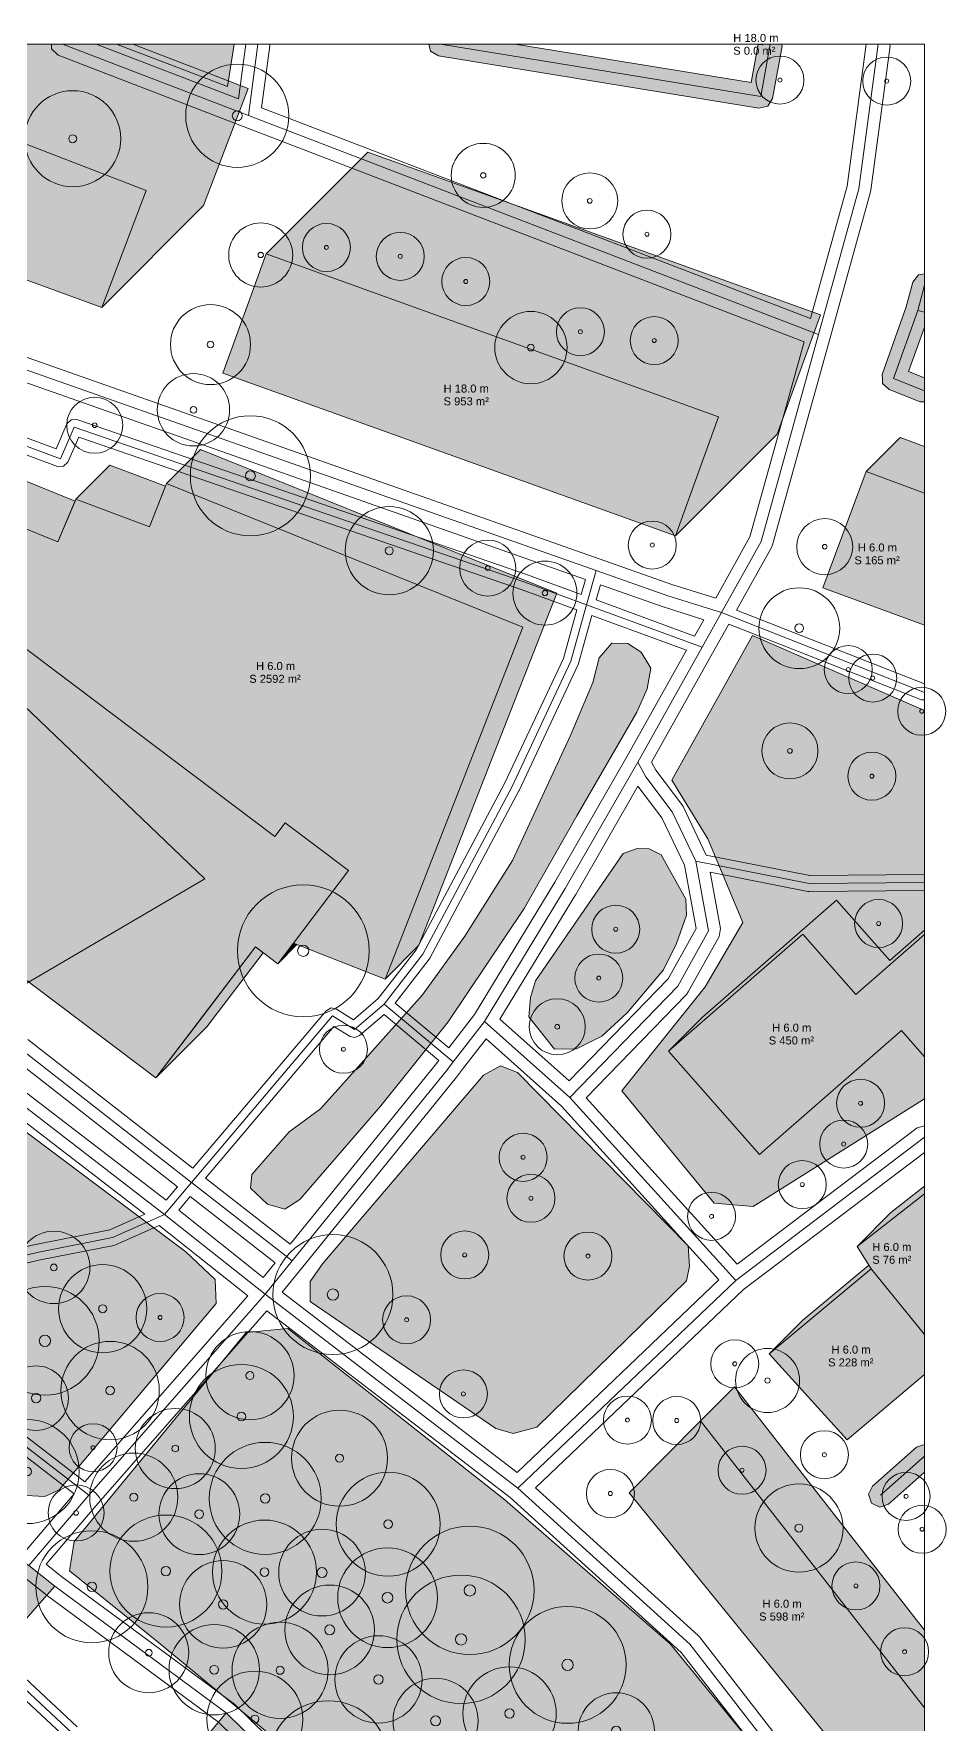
# Model space of a CAD drawing. Header units: metres. Extents: x -6 to 981, y -3 to 1020.
# Drawn here: x 863.1 to 977.2, y 803.3 to 1014.5 of the extents above; entities that cross this region are included whole.
import ezdxf

# ---------------------------------------------------------------- set-up
doc = ezdxf.new("R2010")
doc.units = ezdxf.units.M
doc.header["$MEASUREMENT"] = 0
for name, color, linetype, lineweight, true_color in [('TPX_BUILDING_AREAS_TEXT', 7, 'CONTINUOUS', 0, 0x000000), ('TPX_BUILDING_HEIGHTS_TEXT', 7, 'CONTINUOUS', 0, 0x000000), ('TPX_BUILDINGS', 7, 'CONTINUOUS', 0, 0x000000), ('TPX_BUILDINGS_HATCH', 7, 'CONTINUOUS', 0, 0xf0f0f0), ('TPX_BUILDINGS_SHADOWS_HATCH', 7, 'CONTINUOUS', 0, 0x000000), ('TPX_BUILDINGS_SHADOWS_OUTLINES', 7, 'CONTINUOUS', 0, 0x000000), ('TPX_CONTOUR_LINES_5M', 7, 'CONTINUOUS', 0, 0x969696), ('TPX_FRAME_PROJECT', 7, 'CONTINUOUS', 0, 0x000000), ('TPX_ROADS_AXES', 7, 'CONTINUOUS', 0, 0x323232), ('TPX_ROADS_CONTOURS', 7, 'CONTINUOUS', 0, 0x646464), ('TPX_ROADS_HATCH', 7, 'CONTINUOUS', 0, 0xc8c8c8), ('TPX_VEGETATION_GREEN_SPACES', 7, 'CONTINUOUS', 0, 0x58ba48), ('TPX_VEGETATION_GREEN_SPACES_HATCH', 7, 'CONTINUOUS', 0, 0x58ba48), ('TPX_VEGETATION_TREES_INDIVIDUAL', 7, 'CONTINUOUS', 0, 0x136734)]:
    doc.layers.add(name, color=color, linetype=linetype, lineweight=lineweight, true_color=true_color)
doc.styles.add('TPX_TEXTE', font='arial.ttf')

# ---------------------------------------------------------------- blocks, each defined once
blk = doc.blocks.new('TREETR007_CR082')
at = {"layer": 'TPX_VEGETATION_TREES_INDIVIDUAL'}
for radius in [8.24, 0.708]:
    blk.add_circle((0, 0, 0.04), radius, dxfattribs=at)
blk = doc.blocks.new('TREETR006_CR055')
at = {"layer": 'TPX_VEGETATION_TREES_INDIVIDUAL'}
for radius in [5.46, 0.583]:
    blk.add_circle((0, 0, 0.04), radius, dxfattribs=at)
blk = doc.blocks.new('TREETR006_CR075')
at = {"layer": 'TPX_VEGETATION_TREES_INDIVIDUAL'}
for radius in [7.5, 0.625]:
    blk.add_circle((0, 0, 0.04), radius, dxfattribs=at)
blk = doc.blocks.new('TREETR006_CR058')
at = {"layer": 'TPX_VEGETATION_TREES_INDIVIDUAL'}
for radius in [5.83, 0.583]:
    blk.add_circle((0, 0, 0.04), radius, dxfattribs=at)
blk = doc.blocks.new('TREETR007_CR075')
at = {"layer": 'TPX_VEGETATION_TREES_INDIVIDUAL'}
for radius in [7.5, 0.708]:
    blk.add_circle((0, 0, 0.04), radius, dxfattribs=at)
blk = doc.blocks.new('TREETR006_CR053')
at = {"layer": 'TPX_VEGETATION_TREES_INDIVIDUAL'}
for radius in [5.32, 0.625]:
    blk.add_circle((0, 0, 0.04), radius, dxfattribs=at)
blk = doc.blocks.new('TREETR006_CR070')
at = {"layer": 'TPX_VEGETATION_TREES_INDIVIDUAL'}
for radius in [7, 0.583]:
    blk.add_circle((0, 0, 0.04), radius, dxfattribs=at)
blk = doc.blocks.new('TREETR006_CR040')
at = {"layer": 'TPX_VEGETATION_TREES_INDIVIDUAL'}
for radius in [4.03, 0.583]:
    blk.add_circle((0, 0, 0.04), radius, dxfattribs=at)
blk = doc.blocks.new('TREETR006_CR054')
at = {"layer": 'TPX_VEGETATION_TREES_INDIVIDUAL'}
for radius in [5.42, 0.625]:
    blk.add_circle((0, 0, 0.04), radius, dxfattribs=at)
blk = doc.blocks.new('TREETR003_CR040')
at = {"layer": 'TPX_VEGETATION_TREES_INDIVIDUAL'}
for radius in [4, 0.333]:
    blk.add_circle((0, 0, 0.04), radius, dxfattribs=at)
blk = doc.blocks.new('TREETR003_CR030')
at = {"layer": 'TPX_VEGETATION_TREES_INDIVIDUAL'}
for radius in [3, 0.25]:
    blk.add_circle((0, 0, 0.04), radius, dxfattribs=at)
blk = doc.blocks.new('TREETR003_CR035')
at = {"layer": 'TPX_VEGETATION_TREES_INDIVIDUAL'}
for radius in [3.5, 0.292]:
    blk.add_circle((0, 0, 0.04), radius, dxfattribs=at)
blk = doc.blocks.new('TREETR006_CR056')
at = {"layer": 'TPX_VEGETATION_TREES_INDIVIDUAL'}
for radius in [5.6, 0.625]:
    blk.add_circle((0, 0, 0.04), radius, dxfattribs=at)
blk = doc.blocks.new('TREETR005_CR065')
at = {"layer": 'TPX_VEGETATION_TREES_INDIVIDUAL'}
for radius in [6.5, 0.542]:
    blk.add_circle((0, 0, 0.04), radius, dxfattribs=at)
blk = doc.blocks.new('TREETR005_CR060')
at = {"layer": 'TPX_VEGETATION_TREES_INDIVIDUAL'}
for radius in [6, 0.5]:
    blk.add_circle((0, 0, 0.04), radius, dxfattribs=at)
blk = doc.blocks.new('TREETR007_CR068')
at = {"layer": 'TPX_VEGETATION_TREES_INDIVIDUAL'}
for radius in [6.79, 0.708]:
    blk.add_circle((0, 0, 0.04), radius, dxfattribs=at)
blk = doc.blocks.new('TREETR005_CR057')
at = {"layer": 'TPX_VEGETATION_TREES_INDIVIDUAL'}
for radius in [5.65, 0.542]:
    blk.add_circle((0, 0, 0.04), radius, dxfattribs=at)
blk = doc.blocks.new('TREETR006_CR065')
at = {"layer": 'TPX_VEGETATION_TREES_INDIVIDUAL'}
for radius in [6.45, 0.625]:
    blk.add_circle((0, 0, 0.04), radius, dxfattribs=at)
blk = doc.blocks.new('TREETR005_CR062')
at = {"layer": 'TPX_VEGETATION_TREES_INDIVIDUAL'}
for radius in [6.15, 0.542]:
    blk.add_circle((0, 0, 0.04), radius, dxfattribs=at)
blk = doc.blocks.new('TREETR005_CR055')
at = {"layer": 'TPX_VEGETATION_TREES_INDIVIDUAL'}
for radius in [5.51, 0.5]:
    blk.add_circle((0, 0, 0.04), radius, dxfattribs=at)
blk = doc.blocks.new('TREETR005_CR051')
at = {"layer": 'TPX_VEGETATION_TREES_INDIVIDUAL'}
for radius in [5.05, 0.542]:
    blk.add_circle((0, 0, 0.04), radius, dxfattribs=at)
blk = doc.blocks.new('TREETR004_CR050')
at = {"layer": 'TPX_VEGETATION_TREES_INDIVIDUAL'}
for radius in [5, 0.417]:
    blk.add_circle((0, 0, 0.04), radius, dxfattribs=at)
blk = doc.blocks.new('TREETR006_CR048')
at = {"layer": 'TPX_VEGETATION_TREES_INDIVIDUAL'}
for radius in [4.76, 0.583]:
    blk.add_circle((0, 0, 0.04), radius, dxfattribs=at)
blk = doc.blocks.new('TREETR007_CR080')
at = {"layer": 'TPX_VEGETATION_TREES_INDIVIDUAL'}
for radius in [8.03, 0.708]:
    blk.add_circle((0, 0, 0.04), radius, dxfattribs=at)
blk = doc.blocks.new('TREETR004_CR045')
at = {"layer": 'TPX_VEGETATION_TREES_INDIVIDUAL'}
for radius in [4.52, 0.417]:
    blk.add_circle((0, 0, 0.04), radius, dxfattribs=at)
blk = doc.blocks.new('TREETR007_CR073')
at = {"layer": 'TPX_VEGETATION_TREES_INDIVIDUAL'}
for radius in [7.3, 0.708]:
    blk.add_circle((0, 0, 0.04), radius, dxfattribs=at)
blk = doc.blocks.new('TREETR007_CR062')
at = {"layer": 'TPX_VEGETATION_TREES_INDIVIDUAL'}
for radius in [6.23, 0.667]:
    blk.add_circle((0, 0, 0.04), radius, dxfattribs=at)

msp = doc.modelspace()

# ---------------------------------------------------------------- hatches: boundary and pattern name
at = {"layer": 'TPX_BUILDINGS_HATCH'}
for points in [[(808.64, 1013.19), (808.12, 1006.88), (812.28, 1005.72), (811.77, 1002.16), (871.63, 980.28), (877.2, 994.9), (829.83, 1013.19), (808.64, 1013.19)], [(954.2, 1013.19), (953.54, 1013.19), (954.18, 1013.1), (954.2, 1013.19)], [(892.18, 986.97), (886.78, 972.07), (943.34, 951.74), (948.74, 966.64), (892.18, 986.97)], [(814.87, 971.82), (811.97, 965.58), (843.4, 941.9), (848.16, 948.16), (893.26, 914.19), (894.56, 915.9), (902.48, 909.94), (895.59, 900.88), (907.05, 896.38), (924.27, 940.35), (879.74, 958.31), (877.59, 952.87), (868.4, 956.33), (866.14, 951.01), (814.87, 971.82)], [(805.1, 970.8), (789.05, 949.25), (834.14, 915.41), (835.09, 916.66), (878.4, 884.04), (890.84, 900.39), (893.63, 898.29), (895.59, 900.88), (902.48, 909.94), (894.56, 915.9), (893.26, 914.19), (848.16, 948.16), (843.4, 941.9), (811.97, 965.58), (805.1, 970.8)], [(967.2, 959.78), (961.79, 945.26), (974.48, 940.58), (974.48, 957.1), (967.2, 959.78)], [(959.26, 901.99), (942.49, 887.36), (953.86, 874.45), (971.61, 889.94), (974.48, 886.68), (974.48, 901.95), (965.89, 894.46), (959.26, 901.99)], [(974.48, 869.57), (966.05, 862.98), (967.83, 860.16), (974.48, 851.97), (974.48, 869.57)], [(967.83, 860.16), (955.05, 849.54), (964.82, 838.81), (974.48, 846.99), (974.48, 851.97), (967.83, 860.16)], [(946.49, 841.19), (937.58, 832.2), (969.17, 793.36), (974.48, 797.83), (974.48, 805.35), (946.49, 841.19)]]:
    msp.add_hatch(color=256, dxfattribs=at).paths.add_polyline_path(points)
at = {"layer": 'TPX_BUILDINGS_SHADOWS_HATCH'}
for points in [[(875.53, 1013.19), (829.83, 1013.19), (877.2, 994.9), (871.63, 980.28), (884.36, 993.01), (889.93, 1007.63), (875.53, 1013.19)], [(954.2, 1013.19), (954.18, 1013.1), (954.27, 1013.19), (954.2, 1013.19)], [(904.91, 999.7), (892.18, 986.97), (948.74, 966.64), (943.34, 951.74), (956.07, 964.47), (961.47, 979.37), (904.91, 999.7)], [(798.75, 979.36), (796.63, 977.24), (805.1, 970.8), (811.97, 965.58), (814.87, 971.82), (866.14, 951.01), (868.3, 956.09), (819.11, 976.06), (816.43, 973.39), (811.46, 977.16), (807.22, 972.92), (798.75, 979.36)], [(971.44, 964.03), (967.2, 959.78), (974.48, 957.1), (974.48, 962.91), (971.44, 964.03)], [(883.99, 962.56), (879.74, 958.31), (924.27, 940.35), (907.05, 896.38), (911.29, 900.62), (928.51, 944.6), (883.99, 962.56)], [(872.64, 960.57), (868.4, 956.33), (877.59, 952.87), (879.6, 957.95), (872.64, 960.57)], [(946.74, 891.61), (942.49, 887.36), (959.26, 901.99), (965.89, 894.46), (974.48, 901.95), (974.48, 902.49), (970.13, 898.7), (963.5, 906.23), (946.74, 891.61)], [(883.8, 891.13), (878.4, 884.04), (884.77, 890.4), (891.81, 899.66), (890.84, 900.39), (883.8, 891.13)], [(895.59, 900.88), (893.63, 898.29), (896.04, 900.71), (895.59, 900.88)], [(970.29, 867.22), (966.05, 862.98), (974.48, 869.57), (974.48, 870.49), (970.29, 867.22)], [(959.29, 853.78), (955.05, 849.54), (967.83, 860.16), (967.53, 860.63), (959.29, 853.78)], [(950.73, 845.44), (946.49, 841.19), (974.48, 805.35), (974.48, 815.02), (950.73, 845.44)]]:
    msp.add_hatch(color=256, dxfattribs=at).paths.add_polyline_path(points)
at = {"layer": 'TPX_ROADS_HATCH'}
for points in [[(923.3, 1013.19), (912.54, 1013.19), (912.75, 1012.31), (913.72, 1011.71), (953.79, 1005.18), (954.89, 1005.44), (955.5, 1006.4), (956.67, 1012.92), (956.62, 1013.19), (953.67, 1013.19), (952.81, 1008.38), (923.3, 1013.19)], [(972.2, 980.35), (969.19, 971.93), (969.22, 971.38), (969.23, 970.83), (969.25, 970.78), (969.66, 970.41), (970.05, 970.03), (973.92, 968.48), (974.48, 968.49), (974.48, 971.49), (972.5, 972.28), (974.48, 977.81), (974.48, 984.47), (973.73, 984.37), (973.03, 983.46), (972.2, 980.35)], [(967.98, 833.04), (967.47, 832.01), (967.85, 830.92), (968.88, 830.42), (969.96, 830.79), (974.48, 834.78), (974.48, 838.25), (973.48, 837.91), (967.98, 833.04)]]:
    msp.add_hatch(color=256, dxfattribs=at).paths.add_polyline_path(points)
at = {"layer": 'TPX_VEGETATION_GREEN_SPACES_HATCH'}
for points in [[(888.2, 1013.19), (873.47, 1013.19), (887.37, 1007.89), (888.2, 1013.19)], [(710.6, 913.14), (709.44, 909.48), (709.86, 907.02), (711.85, 906.57), (722.6, 908.07), (738.64, 906.02), (749.18, 904.01), (758.67, 899.69), (767.16, 894.92), (791.12, 879.52), (798.81, 874.5), (810.77, 866.52), (858.65, 832.83), (861.4, 831.92), (864.5, 831.72), (866.32, 832.58), (885.93, 855.84), (885.83, 858.83), (882.13, 862.32), (861.48, 877.78), (842.61, 891.42), (824.97, 904.19), (804.42, 919.03), (787.1, 932.03), (765.31, 949.96), (760.94, 953.74), (757.86, 955.57), (755.1, 955.73), (753.81, 955.32), (742.7, 946.31), (733.12, 939.05), (726.05, 932.5), (718.19, 924), (710.6, 913.14)], [(890.41, 871.96), (890.24, 870.27), (892.37, 868.26), (894.52, 867.63), (896.38, 868.83), (906.5, 880.54), (914.92, 891.03), (924.45, 905.19), (931.03, 916.77), (938.54, 929.72), (939.81, 932.62), (940.29, 935.22), (939.07, 937.23), (937.39, 938.32), (935.39, 938.34), (933.83, 936.52), (933.04, 933.45), (930.2, 926.74), (922.96, 911.18), (917.03, 901.74), (911.72, 894.43), (903.31, 885.01), (898.96, 880.15), (895.08, 877.28), (890.41, 871.96)], [(947.05, 895.39), (936.63, 882.42), (948.18, 868.4), (953.07, 867.97), (974.48, 881.42), (974.48, 886.68), (971.61, 889.94), (953.86, 874.45), (942.49, 887.36), (959.26, 901.99), (965.89, 894.46), (974.48, 901.95), (974.48, 929.92), (953, 939.3), (942.89, 921.21), (947.38, 913.91), (951.78, 903.44), (947.05, 895.39)], [(925.24, 894.08), (925.02, 891.65), (928.21, 887.63), (930.98, 887.65), (934.13, 889.24), (937.31, 892.17), (941.86, 897.52), (943.46, 900.82), (944.71, 904.35), (944.64, 906.38), (941.57, 911.89), (940.07, 912.67), (938.56, 912.68), (936.8, 912.08), (925.87, 896.14), (925.24, 894.08)], [(897.7, 858.61), (897.69, 856.1), (920.91, 840.22), (923.05, 839.59), (926.02, 840.39), (944.72, 858.67), (945.12, 860.52), (944.93, 863.05), (923.61, 884.72), (921.49, 885.56), (919.37, 884.39), (899.22, 860.82), (897.7, 858.61)], [(789.27, 861.64), (755.26, 816.74), (760.86, 782.82), (840.41, 793.92), (849.89, 808.08), (850.91, 807.27), (855.33, 803.77), (858.89, 808.23), (849.83, 815.38), (851.51, 817.49), (854.53, 821.29), (861.55, 815.75), (864.52, 819.12), (865.75, 820.52), (862.53, 823.1), (804.86, 864.98), (795.96, 870.53), (789.27, 861.64)], [(868.18, 826.12), (867.6, 822.45), (878.73, 813.51), (899.96, 795.98), (919.42, 776.27), (936.38, 755.25), (953.36, 726.3), (959.61, 723.09), (974.48, 729.93), (974.48, 769.17), (962.63, 788.92), (942.75, 813.27), (922.04, 831.34), (894.9, 852.72), (889.68, 852.22), (868.18, 826.12)], [(878.21, 793.72), (868.71, 775.51), (874.27, 759.3), (878.21, 757.46), (885.43, 758.5), (893.95, 759.73), (895.87, 745.16), (906.66, 745.82), (908.85, 733.02), (917.85, 734.21), (924.42, 703.2), (925.06, 700.19), (943.26, 707.87), (954.15, 718.29), (947.37, 733.93), (934.22, 755.26), (919.49, 773.03), (903.72, 788.52), (887.18, 804.71), (885.78, 803.01), (878.21, 793.72)]]:
    msp.add_hatch(color=256, dxfattribs=at).paths.add_polyline_path(points)

# ---------------------------------------------------------------- linework, layer by layer
at = {"layer": 'TPX_BUILDINGS', "elevation": 0.04}
for points in [[(808.64, 1013.19), (808.12, 1006.88), (812.28, 1005.72), (811.77, 1002.16), (871.63, 980.28), (877.2, 994.9), (829.83, 1013.19)], [(954.2, 1013.19), (953.54, 1013.19), (954.18, 1013.1)], [(892.18, 986.97), (886.78, 972.07), (943.34, 951.74), (948.74, 966.64)], [(814.87, 971.82), (811.97, 965.58), (843.4, 941.9), (848.16, 948.16), (893.26, 914.19), (894.56, 915.9), (902.48, 909.94), (895.59, 900.88), (907.05, 896.38), (924.27, 940.35), (879.74, 958.31), (877.59, 952.87), (868.4, 956.33), (866.14, 951.01)], [(805.1, 970.8), (789.05, 949.25), (834.14, 915.41), (835.09, 916.66), (878.4, 884.04), (890.84, 900.39), (893.63, 898.29), (895.59, 900.88), (902.48, 909.94), (894.56, 915.9), (893.26, 914.19), (848.16, 948.16), (843.4, 941.9), (811.97, 965.58)], [(967.2, 959.78), (961.79, 945.26), (974.48, 940.58), (974.48, 957.1)], [(959.26, 901.99), (942.49, 887.36), (953.86, 874.45), (971.61, 889.94), (974.48, 886.68), (974.48, 901.95), (965.89, 894.46)], [(974.48, 869.57), (966.05, 862.98), (967.83, 860.16), (974.48, 851.97)], [(967.83, 860.16), (955.05, 849.54), (964.82, 838.81), (974.48, 846.99), (974.48, 851.97)], [(946.49, 841.19), (937.58, 832.2), (969.17, 793.36), (974.48, 797.83), (974.48, 805.35)]]:
    msp.add_lwpolyline(points, close=True, dxfattribs=at)
at = {"layer": 'TPX_BUILDINGS_SHADOWS_OUTLINES', "elevation": 0.04}
for points in [[(875.53, 1013.19), (829.83, 1013.19), (877.2, 994.9), (871.63, 980.28), (884.36, 993.01), (889.93, 1007.63)], [(954.2, 1013.19), (954.18, 1013.1), (954.27, 1013.19)], [(904.91, 999.7), (892.18, 986.97), (948.74, 966.64), (943.34, 951.74), (956.07, 964.47), (961.47, 979.37)], [(798.75, 979.36), (796.63, 977.24), (805.1, 970.8), (811.97, 965.58), (814.87, 971.82), (866.14, 951.01), (868.3, 956.09), (819.11, 976.06), (816.43, 973.39), (811.46, 977.16), (807.22, 972.92)], [(971.44, 964.03), (967.2, 959.78), (974.48, 957.1), (974.48, 962.91)], [(883.99, 962.56), (879.74, 958.31), (924.27, 940.35), (907.05, 896.38), (911.29, 900.62), (928.51, 944.6)], [(872.64, 960.57), (868.4, 956.33), (877.59, 952.87), (879.6, 957.95)], [(946.74, 891.61), (942.49, 887.36), (959.26, 901.99), (965.89, 894.46), (974.48, 901.95), (974.48, 902.49), (970.13, 898.7), (963.5, 906.23)], [(883.8, 891.13), (878.4, 884.04), (884.77, 890.4), (891.81, 899.66), (890.84, 900.39)], [(895.59, 900.88), (893.63, 898.29), (896.04, 900.71)], [(970.29, 867.22), (966.05, 862.98), (974.48, 869.57), (974.48, 870.49)], [(959.29, 853.78), (955.05, 849.54), (967.83, 860.16), (967.53, 860.63)], [(950.73, 845.44), (946.49, 841.19), (974.48, 805.35), (974.48, 815.02)]]:
    msp.add_lwpolyline(points, close=True, dxfattribs=at)
at = {"layer": 'TPX_CONTOUR_LINES_5M', "elevation": 0.05}
msp.add_lwpolyline([(855.96, 936.16), (836.83, 908.89), (855.96, 892.2), (884.51, 908.89), (855.96, 936.16)], dxfattribs=at)
at = {"layer": 'TPX_FRAME_PROJECT', "elevation": 0}
msp.add_lwpolyline([(0, 0), (974.48, 0), (974.48, 1013.19), (0, 1013.19)], close=True, dxfattribs=at)
at = {"layer": 'TPX_ROADS_AXES', "elevation": 0.03}
for points in [[(492.99, 1013.19), (521.19, 992.31), (619.94, 920.66), (620.41, 920.3), (628.32, 914.69), (633.16, 911.27), (649.41, 901.43), (670.74, 893.87), (688.67, 889.08), (700.63, 886.92), (724.56, 882.08), (743.39, 880.45), (762.99, 880.08), (770.31, 876.71), (782.99, 865.87), (785.47, 864.18), (789.27, 861.64), (851.51, 817.49), (867.91, 802.23), (878.21, 793.72), (909.75, 762.75), (929.69, 734.83), (943.26, 707.87)], [(870.04, 831.89), (833.02, 860.43), (821.29, 868.46), (801.46, 880.89), (779.4, 894.2), (769.58, 900.97), (753.86, 908.37), (730.94, 912.86), (721.44, 915.22), (709.46, 917.33), (683.15, 921.05), (658.67, 925.16), (633.84, 933.91), (626.56, 937.26), (603.79, 952.67), (564.63, 983.04), (533.82, 1003.37), (521.37, 1011.59), (519.27, 1013.19)], [(620.28, 1013.19), (620.72, 1012.89), (631.53, 1008), (690.97, 985.7), (755.23, 961), (770.82, 948.68), (803.9, 923.99), (824.24, 908.81), (859.91, 882.07), (879.49, 866.98), (892.05, 857), (923.65, 832.78), (945.16, 813.28), (964.83, 787.93), (974.48, 771.84)], [(961.23, 976.91), (889.96, 1004.27), (866.74, 1013.19)], [(889.96, 1004.27), (891.16, 1013.19)], [(913.97, 1013.19), (954.03, 1006.66), (955.2, 1013.19)], [(949.1, 942.16), (954.05, 951.03), (961.23, 976.91), (966.28, 995.12), (968.68, 1013.19)], [(949.1, 942.16), (942.41, 944.26), (933.44, 947.42), (819.52, 987.47), (787.86, 998.62)], [(973.64, 979.91), (974.48, 983.07)], [(946.67, 937.83), (932.24, 943.12), (924.53, 945.95), (868.2, 965.33), (866.47, 961.37), (816.6, 979.92)], [(970.61, 971.42), (973.64, 979.91)], [(973.64, 979.91), (974.48, 979.69)], [(974.48, 969.87), (970.61, 971.42)], [(933.44, 947.42), (932.24, 943.12), (930.28, 936.08), (922.9, 920.37), (911.77, 899.48), (906.93, 893.25), (903.21, 890.07), (900.46, 891.78), (882.86, 870.97), (879.49, 866.98), (872.96, 864.09), (863.55, 862.22), (851.5, 859.38), (839.7, 860.37), (833.02, 860.43), (820.63, 866.8), (812.32, 870.07), (804.86, 864.98)], [(862.53, 823.1), (870.04, 831.89), (892.05, 857), (895.44, 861.18), (914.84, 885.09), (915.55, 886.03), (919.47, 891.1), (929.58, 907.7), (938.64, 923.47), (946.67, 937.83), (949.1, 942.16)], [(974.48, 932.18), (949.1, 942.16)], [(930.15, 881.59), (943.63, 895.5), (947.49, 902.42), (945.9, 911.09), (942.95, 917.29), (939.65, 921.66), (938.64, 923.47)], [(945.9, 911.09), (960.07, 908.3), (974.48, 908.46)], [(895.44, 861.18), (882.86, 870.97), (861.46, 887.67), (835.16, 908.18)], [(906.93, 893.25), (915.55, 886.03)], [(919.47, 891.1), (930.15, 881.59), (950.89, 858.74)], [(923.65, 832.78), (950.89, 858.74), (974.48, 876.61)], [(974.48, 836.78), (968.97, 831.91)], [(954.15, 718.29), (947.37, 733.93), (934.22, 755.26), (919.49, 773.03), (903.72, 788.52), (887.18, 804.71), (876.35, 812.69), (865.75, 820.52), (862.53, 823.1)]]:
    msp.add_lwpolyline(points, dxfattribs=at)
at = {"layer": 'TPX_ROADS_CONTOURS', "elevation": 0.03}
for points in [[(966.01, 788.85), (946.34, 814.2), (946.17, 814.39), (925.86, 832.81), (951.86, 857.6), (974.48, 874.73), (974.48, 878.04), (973.57, 877.81), (951.07, 860.77), (932.2, 881.55), (944.71, 894.46), (944.95, 894.77), (948.8, 901.69), (948.97, 902.7), (947.68, 909.72), (959.88, 907.32), (960.08, 907.3), (974.48, 907.46), (974.48, 909.46), (974.47, 909.46), (960.16, 909.3), (947.2, 911.85), (944.31, 917.93), (944.15, 918.19), (940.91, 922.49), (940.36, 923.47), (947.98, 937.1), (950.01, 940.72), (974.11, 931.25), (974.48, 931.26), (974.48, 933.26), (951, 942.48), (955.36, 950.3), (955.5, 950.63), (962.67, 976.51), (967.73, 994.72), (967.77, 994.92), (970.17, 1012.99), (970.12, 1013.19), (967.17, 1013.19), (964.81, 995.42), (960.23, 978.9), (891.61, 1005.24), (892.65, 1012.99), (892.6, 1013.19), (889.65, 1013.19), (888.73, 1006.35), (870.92, 1013.19), (865.35, 1013.19), (865.37, 1012.58), (866.2, 1011.79), (889.43, 1002.87), (959.42, 976), (952.65, 951.61), (948.38, 943.95), (942.89, 945.68), (933.93, 948.83), (820.02, 988.89)], [(816.25, 978.98), (866.12, 960.43), (866.86, 960.45), (867.38, 960.97), (868.75, 964.08), (924.19, 945.01), (931.03, 942.49), (929.34, 936.43), (922, 920.82), (910.92, 900.03), (906.2, 893.94), (903.11, 891.3), (900.98, 892.63), (900.3, 892.77), (899.69, 892.42), (883.04, 872.74), (862.38, 888.85)], [(868.57, 802.98), (852.19, 818.23), (852.09, 818.31), (789.85, 862.45), (786.97, 864.38), (792.75, 871.09), (795.05, 869.33), (795.17, 869.26), (804.02, 863.73), (861.62, 821.9), (864.81, 819.35), (864.86, 819.31), (875.46, 811.48), (886.21, 803.56), (902.67, 787.45)], [(758.23, 772.53), (752.1, 819.51), (755.3, 823.62), (785.69, 862.83), (788.7, 860.81), (850.88, 816.72), (867.23, 801.5)], [(904.77, 789.59), (888.23, 805.78), (888.07, 805.91), (877.24, 813.9), (866.66, 821.71), (864.68, 823.3), (871.17, 830.91), (892.25, 854.95), (922.69, 831.63), (944.05, 812.25), (963.59, 787.08)]]:
    msp.add_lwpolyline(points, dxfattribs=at)
for points in [[(923.3, 1013.19), (912.54, 1013.19), (912.75, 1012.31), (913.72, 1011.71), (953.79, 1005.18), (954.89, 1005.44), (955.5, 1006.4), (956.67, 1012.92), (956.62, 1013.19), (953.67, 1013.19), (952.81, 1008.38)], [(817.9, 980.5), (819.93, 985.74), (932.09, 946.3), (931.57, 944.43), (924.86, 946.89), (868.52, 966.27), (867.8, 966.24), (867.28, 965.73), (865.93, 962.63)], [(972.2, 980.35), (969.19, 971.93), (969.22, 971.38), (969.23, 970.83), (969.25, 970.78), (969.66, 970.41), (970.05, 970.03), (973.92, 968.48), (974.48, 968.49), (974.48, 971.49), (972.5, 972.28), (974.48, 977.81), (974.48, 984.47), (973.73, 984.37), (973.03, 983.46)], [(933.45, 943.74), (933.98, 945.64), (941.92, 942.84), (941.96, 942.83), (946.88, 941.28), (945.74, 939.24)], [(908.31, 893.39), (912.56, 898.87), (912.65, 899.01), (923.78, 919.9), (923.8, 919.95), (931.19, 935.66), (931.25, 935.82), (932.91, 941.8), (944.75, 937.47), (937.33, 924.21), (928.29, 908.47), (918.23, 891.95), (915.01, 887.78)], [(921.4, 891.39), (930.86, 906.92), (930.88, 906.96), (938.66, 920.49), (941.66, 916.51), (944.46, 910.62), (945.92, 902.68), (942.42, 896.4), (930.07, 883.66)], [(884.62, 871.51), (900.66, 890.47), (902.68, 889.22), (903.28, 889.07), (903.86, 889.31), (906.94, 891.94), (913.79, 886.19), (913.66, 886.02), (895.2, 863.27)], [(894.18, 857.25), (896.6, 860.23), (916, 884.14), (916.74, 885.11), (919.67, 888.91), (929.09, 880.52), (948.79, 858.82), (923.55, 834.75)], [(861.2, 882.97), (861.88, 885.44), (881.11, 870.44), (879.67, 868.74)], [(804.88, 879.93), (807.01, 879.95), (815.14, 876.28), (815.34, 876.21), (824.85, 874.19), (840.95, 870.35), (841.19, 870.33), (850.33, 870.44), (850.63, 870.49), (856.48, 872.36), (857.08, 872.89), (859.07, 877.14), (859.09, 877.2), (860.17, 879.97), (877.03, 866.99), (872.65, 865.05), (863.36, 863.21), (863.32, 863.2), (851.42, 860.39), (839.78, 861.36), (839.71, 861.37), (833.34, 861.43), (821.85, 869.28), (821.82, 869.31)], [(807.03, 865.25), (812.44, 868.95), (820.22, 865.89), (832.49, 859.58), (868.2, 832.05), (862.29, 825.13)], [(881.25, 867.51), (882.69, 869.21), (893.31, 860.94), (891.82, 859.1)], [(836, 859.4), (839.65, 859.37), (851.42, 858.38), (851.73, 858.41), (863.76, 861.25), (873.15, 863.1), (873.36, 863.17), (878.83, 865.59), (889.88, 856.8), (869.51, 833.56)], [(967.98, 833.04), (967.47, 832.01), (967.85, 830.92), (968.88, 830.42), (969.96, 830.79), (974.48, 834.78), (974.48, 838.25), (973.48, 837.91)]]:
    msp.add_lwpolyline(points, close=True, dxfattribs=at)
at = {"layer": 'TPX_VEGETATION_GREEN_SPACES', "elevation": 0}
for points in [[(888.2, 1013.19), (873.47, 1013.19), (887.37, 1007.89)], [(890.41, 871.96), (890.24, 870.27), (892.37, 868.26), (894.52, 867.63), (896.38, 868.83), (906.5, 880.54), (914.92, 891.03), (924.45, 905.19), (931.03, 916.77), (938.54, 929.72), (939.81, 932.62), (940.29, 935.22), (939.07, 937.23), (937.39, 938.32), (935.39, 938.34), (933.83, 936.52), (933.04, 933.45), (930.2, 926.74), (922.96, 911.18), (917.03, 901.74), (911.72, 894.43), (903.31, 885.01), (898.96, 880.15), (895.08, 877.28)], [(947.05, 895.39), (936.63, 882.42), (948.18, 868.4), (953.07, 867.97), (974.48, 881.42), (974.48, 886.68), (971.61, 889.94), (953.86, 874.45), (942.49, 887.36), (959.26, 901.99), (965.89, 894.46), (974.48, 901.95), (974.48, 929.92), (953, 939.3), (942.89, 921.21), (947.38, 913.91), (951.78, 903.44)], [(925.24, 894.08), (925.02, 891.65), (928.21, 887.63), (930.98, 887.65), (934.13, 889.24), (937.31, 892.17), (941.86, 897.52), (943.46, 900.82), (944.71, 904.35), (944.64, 906.38), (941.57, 911.89), (940.07, 912.67), (938.56, 912.68), (936.8, 912.08), (925.87, 896.14)], [(897.7, 858.61), (897.69, 856.1), (920.91, 840.22), (923.05, 839.59), (926.02, 840.39), (944.72, 858.67), (945.12, 860.52), (944.93, 863.05), (923.61, 884.72), (921.49, 885.56), (919.37, 884.39), (899.22, 860.82)], [(789.27, 861.64), (755.26, 816.74), (760.86, 782.82), (840.41, 793.92), (849.89, 808.08), (850.91, 807.27), (855.33, 803.77), (858.89, 808.23), (849.83, 815.38), (851.51, 817.49), (854.53, 821.29), (861.55, 815.75), (864.52, 819.12), (865.75, 820.52), (862.53, 823.1), (804.86, 864.98), (795.96, 870.53)], [(868.18, 826.12), (867.6, 822.45), (878.73, 813.51), (899.96, 795.98), (919.42, 776.27), (936.38, 755.25), (953.36, 726.3), (959.61, 723.09), (974.48, 729.93), (974.48, 769.17), (962.63, 788.92), (942.75, 813.27), (922.04, 831.34), (894.9, 852.72), (889.68, 852.22)], [(878.21, 793.72), (868.71, 775.51), (874.27, 759.3), (878.21, 757.46), (885.43, 758.5), (893.95, 759.73), (895.87, 745.16), (906.66, 745.82), (908.85, 733.02), (917.85, 734.21), (924.42, 703.2), (925.06, 700.19), (943.26, 707.87), (954.15, 718.29), (947.37, 733.93), (934.22, 755.26), (919.49, 773.03), (903.72, 788.52), (887.18, 804.71), (885.78, 803.01)]]:
    msp.add_lwpolyline(points, close=True, dxfattribs=at)
msp.add_lwpolyline([(749.18, 904.01), (758.67, 899.69), (767.16, 894.92), (791.12, 879.52), (798.81, 874.5), (810.77, 866.52), (858.65, 832.83), (861.4, 831.92), (864.5, 831.72), (866.32, 832.58), (885.93, 855.84), (885.83, 858.83), (882.13, 862.32), (861.48, 877.78), (842.61, 891.42), (824.97, 904.19), (804.42, 919.03), (787.1, 932.03), (765.31, 949.96), (760.94, 953.74), (757.86, 955.57), (755.1, 955.73), (753.81, 955.32), (742.7, 946.31)], dxfattribs=at)

# ---------------------------------------------------------------- block references
at = {"layer": 'TPX_VEGETATION_TREES_INDIVIDUAL'}
for name, p in [('TREETR003_CR030', (956.41, 1008.7, 0.04)), ('TREETR003_CR030', (969.76, 1008.57, 0.04)), ('TREETR006_CR065', (888.58, 1004.24, 0.04)), ('TREETR005_CR060', (868.01, 1001.37, 0.04)), ('TREETR003_CR040', (919.32, 996.79, 0.04)), ('TREETR003_CR035', (932.64, 993.6, 0.04)), ('TREETR003_CR040', (891.5, 986.84, 0.04)), ('TREETR003_CR030', (899.72, 987.78, 0.04)), ('TREETR003_CR030', (939.79, 989.44, 0.04)), ('TREETR003_CR030', (908.95, 986.67, 0.04)), ('TREETR003_CR030', (917.14, 983.53, 0.04)), ('TREETR004_CR050', (885.23, 975.65, 0.04)), ('TREETR003_CR030', (931.46, 977.26, 0.04)), ('TREETR004_CR045', (925.28, 975.27, 0.04)), ('TREETR003_CR030', (940.69, 976.15, 0.04)), ('TREETR004_CR045', (883.1, 967.5, 0.04)), ('TREETR003_CR035', (870.75, 965.57, 0.04)), ('TREETR006_CR075', (890.21, 959.26, 0.04)), ('TREETR005_CR055', (907.58, 949.89, 0.04)), ('TREETR003_CR030', (940.45, 950.6, 0.04)), ('TREETR003_CR035', (962.01, 950.4, 0.04)), ('TREETR003_CR035', (919.88, 947.73, 0.04)), ('TREETR003_CR040', (927.04, 944.6, 0.04)), ('TREETR005_CR051', (958.83, 940.21, 0.04)), ('TREETR003_CR030', (964.95, 935.04, 0.04)), ('TREETR003_CR030', (968.02, 933.99, 0.04)), ('TREETR003_CR030', (974.14, 929.84, 0.04)), ('TREETR003_CR035', (957.66, 924.89, 0.04)), ('TREETR003_CR030', (967.9, 921.73, 0.04)), ('TREETR007_CR082', (896.83, 899.92, 0.04)), ('TREETR003_CR030', (968.75, 903.32, 0.04)), ('TREETR003_CR030', (935.88, 902.61, 0.04)), ('TREETR003_CR030', (933.77, 896.5, 0.04)), ('TREETR003_CR035', (928.58, 890.42, 0.04)), ('TREETR003_CR030', (901.85, 887.61, 0.04)), ('TREETR003_CR030', (966.49, 880.86, 0.04)), ('TREETR003_CR030', (964.38, 875.77, 0.04)), ('TREETR003_CR030', (924.31, 874.11, 0.04)), ('TREETR003_CR030', (959.2, 870.71, 0.04)), ('TREETR003_CR030', (925.29, 868.99, 0.04)), ('TREETR003_CR030', (947.86, 866.73, 0.04)), ('TREETR004_CR045', (865.64, 860.36, 0.04)), ('TREETR007_CR075', (900.53, 856.96, 0.04)), ('TREETR003_CR030', (917.01, 861.92, 0.04)), ('TREETR003_CR030', (932.41, 861.77, 0.04)), ('TREETR005_CR055', (871.75, 855.19, 0.04)), ('TREETR007_CR068', (864.53, 851.18, 0.04)), ('TREETR003_CR030', (878.93, 854.1, 0.04)), ('TREETR003_CR030', (909.74, 853.81, 0.04)), ('TREETR005_CR062', (872.68, 844.97, 0.04)), ('TREETR005_CR055', (890.16, 846.84, 0.04)), ('TREETR003_CR030', (950.77, 848.31, 0.04)), ('TREETR003_CR040', (954.86, 846.23, 0.04)), ('TREETR006_CR040', (863.43, 844.03, 0.04)), ('TREETR005_CR065', (889.09, 841.74, 0.04)), ('TREETR003_CR030', (916.84, 844.55, 0.04)), ('TREETR004_CR050', (880.83, 837.73, 0.04)), ('TREETR003_CR030', (937.35, 841.28, 0.04)), ('TREETR003_CR030', (943.51, 841.23, 0.04)), ('TREETR005_CR065', (862.32, 834.85, 0.04)), ('TREETR003_CR030', (870.56, 837.83, 0.04)), ('TREETR005_CR060', (901.36, 836.52, 0.04)), ('TREETR006_CR070', (892.07, 831.5, 0.04)), ('TREETR003_CR030', (961.96, 836.96, 0.04)), ('TREETR005_CR055', (875.64, 831.65, 0.04)), ('TREETR003_CR030', (951.67, 835.02, 0.04)), ('TREETR005_CR051', (883.83, 829.53, 0.04)), ('TREETR005_CR065', (907.44, 828.28, 0.04)), ('TREETR003_CR030', (935.21, 832.11, 0.04)), ('TREETR003_CR030', (972.18, 831.75, 0.04)), ('TREETR003_CR035', (868.43, 829.68, 0.04)), ('TREETR005_CR055', (958.79, 827.79, 0.04)), ('TREETR003_CR030', (974.19, 827.65, 0.04)), ('TREETR006_CR070', (879.66, 822.42, 0.04)), ('TREETR005_CR065', (891.98, 822.3, 0.04)), ('TREETR007_CR080', (917.64, 820.01, 0.04)), ('TREETR006_CR070', (870.4, 820.46, 0.04)), ('TREETR006_CR054', (899.17, 822.23, 0.04)), ('TREETR006_CR055', (886.81, 818.26, 0.04)), ('TREETR007_CR062', (907.36, 819.09, 0.04)), ('TREETR007_CR080', (916.55, 813.89, 0.04)), ('TREETR003_CR030', (965.91, 820.57, 0.04)), ('TREETR006_CR056', (900.13, 815.07, 0.04)), ('TREETR007_CR073', (929.87, 810.7, 0.04)), ('TREETR004_CR050', (877.51, 812.22, 0.04)), ('TREETR005_CR057', (885.7, 810.1, 0.04)), ('TREETR005_CR060', (893.92, 810.02, 0.04)), ('TREETR003_CR030', (972, 812.34, 0.04)), ('TREETR006_CR055', (906.23, 808.88, 0.04)), ('TREETR005_CR060', (890.78, 803.92, 0.04)), ('TREETR006_CR053', (913.37, 803.7, 0.04)), ('TREETR006_CR058', (922.62, 804.63, 0.04)), ('TREETR006_CR048', (935.95, 802.46, 0.04)), ('TREETR006_CR075', (899.97, 798.72, 0.04))]:
    msp.add_blockref(name, p, dxfattribs=at)

# ---------------------------------------------------------------- texts
at = {"layer": 'TPX_BUILDING_AREAS_TEXT', "style": 'TPX_TEXTE'}
for s, p in [('S 0.0 m²', (950.57, 1011.86, 0.05)), ('S 953 m²', (914.36, 968.06, 0.05)), ('S 165 m²', (965.72, 948.2, 0.05)), ('S 2592 m²', (890.07, 933.39, 0.05)), ('S 450 m²', (955.01, 888.21, 0.05)), ('S 76 m²', (967.95, 860.81, 0.05)), ('S 228 m²', (962.43, 847.99, 0.05)), ('S 598 m²', (953.81, 816.24, 0.05))]:
    msp.add_text(s, height=1, dxfattribs=at).set_placement(p)
at = {"layer": 'TPX_BUILDING_HEIGHTS_TEXT', "style": 'TPX_TEXTE'}
for s, p in [('H 18.0 m', (950.57, 1013.46, 0.05)), ('H 18.0 m', (914.36, 969.66, 0.05)), ('H 6.0 m', (966.15, 949.8, 0.05)), ('H 6.0 m', (890.92, 934.99, 0.05)), ('H 6.0 m', (955.44, 889.81, 0.05)), ('H 6.0 m', (967.95, 862.41, 0.05)), ('H 6.0 m', (962.85, 849.59, 0.05)), ('H 6.0 m', (954.23, 817.84, 0.05))]:
    msp.add_text(s, height=1, dxfattribs=at).set_placement(p)

doc.saveas('drawing.dxf')
